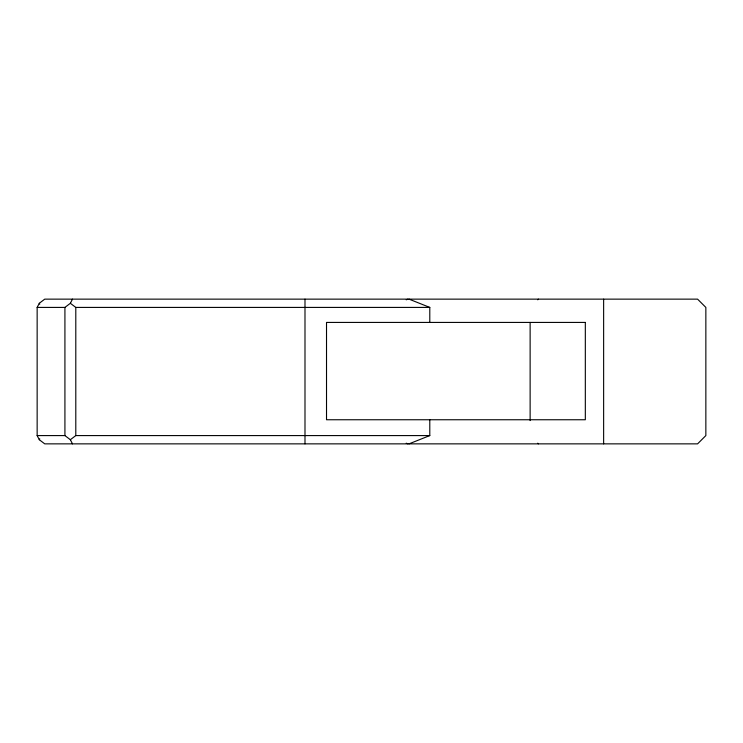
<?xml version="1.0" encoding="UTF-8"?>
<svg xmlns="http://www.w3.org/2000/svg" width="743" height="743" viewBox="0 0 743 743"><rect width="100%" height="100%" fill="white"/><g stroke="black" fill="none" stroke-linecap="round" stroke-linejoin="round"><path stroke-width="1.11" d="M37.15 307.416L39.295 303.283L44.738 299.141L697.584 299.141L705.85 307.416L705.85 435.584L697.584 443.859L44.738 443.859L39.295 439.717L37.15 435.584L37.15 307.416L64.92 307.416L70.353 303.283L75.795 307.416L429.788 307.416L429.788 322.425M70.483 303.033L72.498 299.141M39.295 439.717L39.75 438.834M537.728 299.81L538.396 299.141M37.15 435.584L64.92 435.584L70.353 439.717L75.795 435.584L429.788 435.584L429.788 419.749M406.235 299.81L407.916 299.141M409.031 443.859L429.788 435.584M409.031 299.141L429.788 307.416M406.235 443.19L407.916 443.859M537.728 443.19L538.396 443.859M39.295 303.283L39.75 304.166M70.353 439.717L72.498 443.859M603.632 299.141L603.632 443.859M530.13 322.425L530.13 420.575M304.992 299.141L304.992 443.859M75.795 307.416L75.795 435.584M64.92 307.416L64.92 435.584M585.326 322.425L326.521 322.425L326.521 419.749L585.326 419.749L585.326 322.425"/></g></svg>
